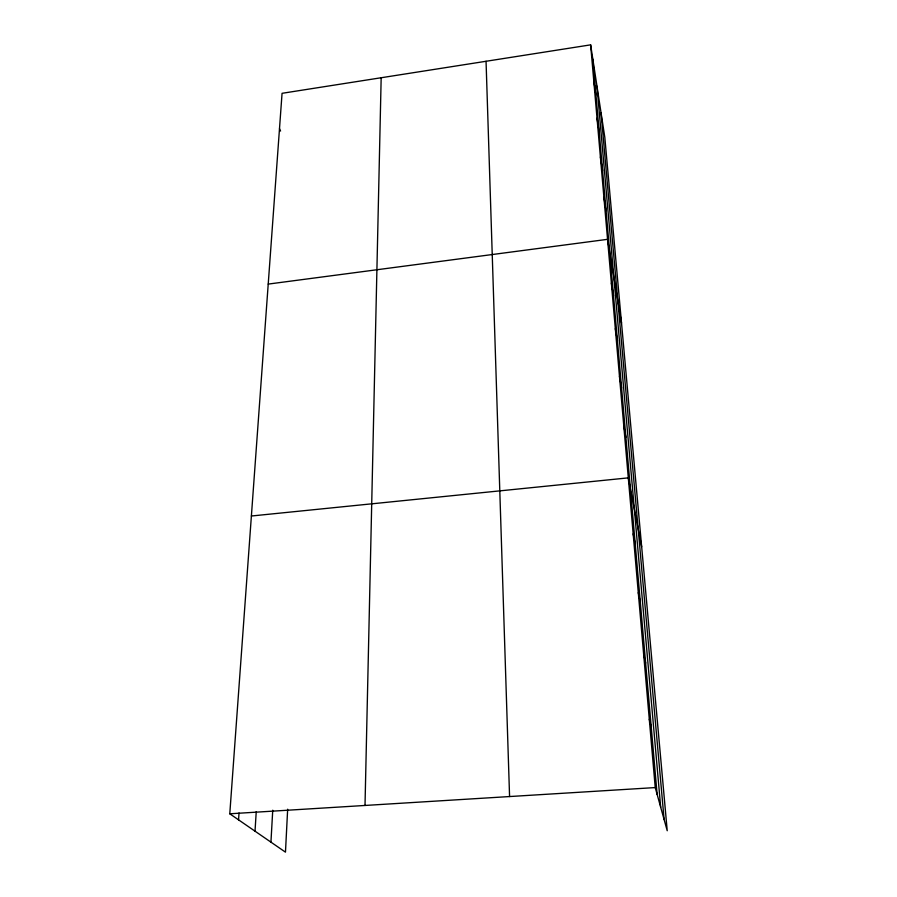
<?xml version="1.0" encoding="UTF-8"?>
<svg xmlns="http://www.w3.org/2000/svg" width="897" height="897" viewBox="0 0 897 897"><rect width="100%" height="100%" fill="white"/><g stroke="black" fill="none" stroke-linecap="round" stroke-linejoin="round"><path stroke-width="1.35" d="M365.012 805.461L381.169 77.747M287.657 809.217L285.47 852.15L229.778 813.792L282.062 93.31L590.641 44.85L604.802 137.275L667.222 830.745L655.236 787.577L590.641 44.85M270.939 842.148L272.744 810.215M255.017 831.183L256.239 811.65M238.557 819.836L239.028 812.985M268.225 284.091L607.549 239.331L621.52 323.055M251.384 516.01L628.304 477.866L641.658 546.789M229.778 813.792L655.236 787.577M279.494 128.708L280.582 131.063M649.293 719.259L651.244 727.075M643.654 654.362L645.649 663.051M638.283 592.648L640.312 602.122M633.17 533.883L635.233 544.053M623.785 425.929L625.893 437.276M619.457 376.247L621.599 388.076M615.32 328.672L617.472 340.938M611.362 283.071L613.514 295.73M603.905 197.34L606.08 210.649M600.396 156.975L602.571 170.576M597.021 118.169L599.196 132.016M593.769 80.82L595.956 94.88M601.035 112.708L664.105 819.533M596.965 86.168L660.685 807.199M592.827 59.112L657.131 794.406M486.051 61.276L509.574 796.547"/></g></svg>
